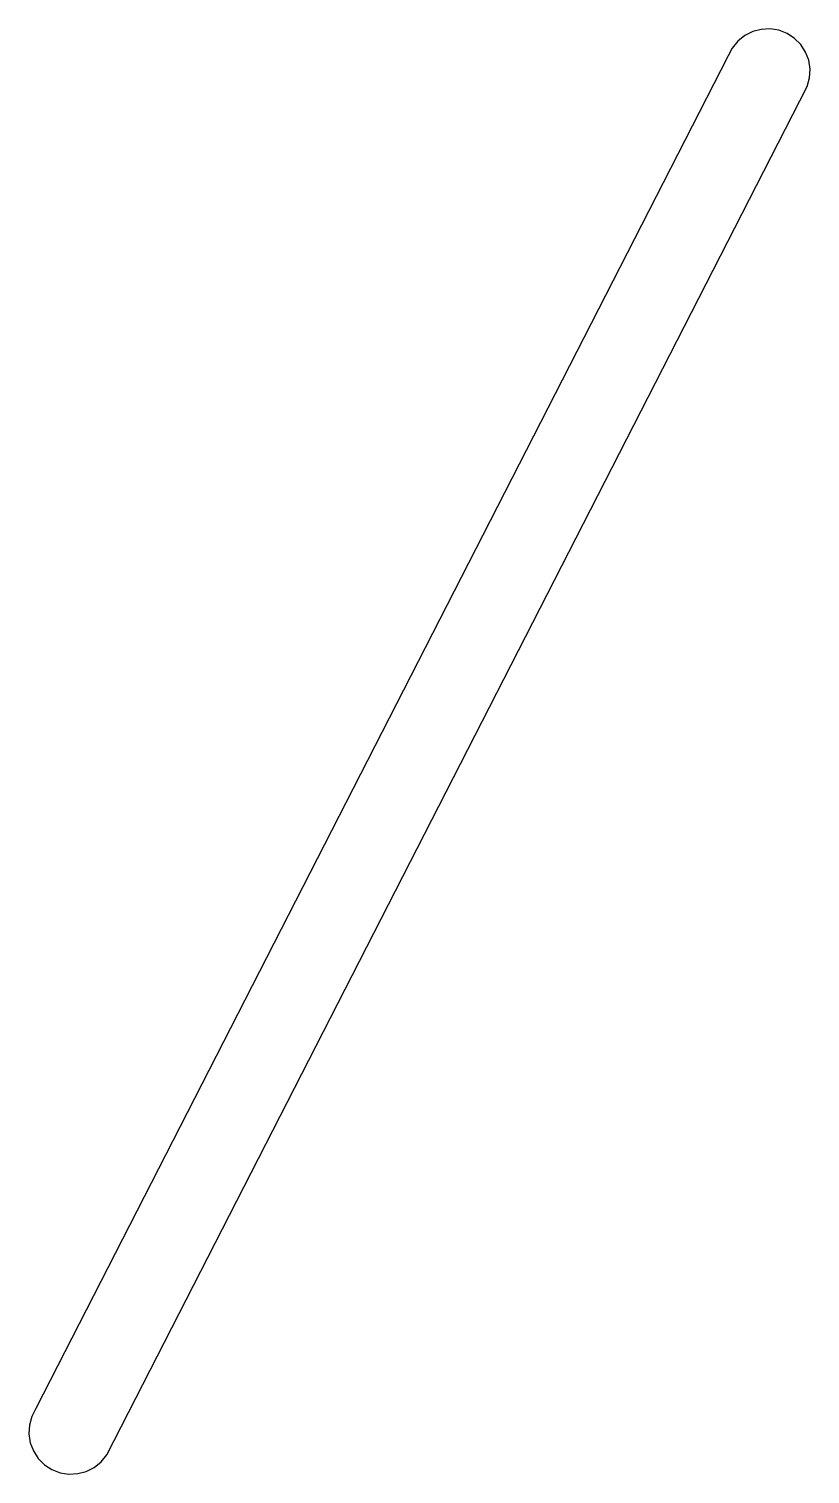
# Model space of a CAD drawing. Header units: metres. Extents: x -87 to 5, y -166 to 5.
import ezdxf

# ---------------------------------------------------------------- set-up
doc = ezdxf.new("R2010")
doc.units = ezdxf.units.M

msp = doc.modelspace()

# ---------------------------------------------------------------- linework, layer by layer
for p, q in [((-3.52847, 3.54256), (-4.18791, 2.73154)), ((-2.71483, 4.19876), (-3.52847, 3.54256)), ((-1.78252, 4.67145), (-2.71483, 4.19876)), ((-0.772324, 4.93999), (-1.78252, 4.67145)), ((0.271622, 4.99261), (-0.772324, 4.93999)), ((1.30371, 4.82704), (0.271622, 4.99261)), ((2.27882, 4.45049), (1.30371, 4.82704)), ((3.15433, 3.87944), (2.27882, 4.45049)), ((3.89198, 3.13885), (3.15433, 3.87944)), ((-4.66432, 1.80113), (-86.4309, -157.887)), ((-4.18791, 2.73154), (-4.66432, 1.80113)), ((4.45953, 2.26106), (3.89198, 3.13885)), ((4.83218, 1.28445), (4.45953, 2.26106)), ((4.99365, 0.251724), (4.83218, 1.28445)), ((4.93686, -0.792007), (4.99365, 0.251724)), ((4.66432, -1.80113), (4.93686, -0.792007)), ((-78.0551, -163.35), (4.66432, -1.80113)), ((-86.4309, -157.887), (-86.9073, -158.818)), ((-87.1799, -159.827), (-87.2367, -160.871)), ((-86.9073, -158.818), (-87.1799, -159.827)), ((-87.2367, -160.871), (-87.0752, -161.903)), ((-87.0752, -161.903), (-86.7026, -162.88)), ((-86.7026, -162.88), (-86.135, -163.758)), ((-86.135, -163.758), (-85.3974, -164.498)), ((-78.7145, -164.161), (-78.0551, -163.35)), ((-85.3974, -164.498), (-84.5219, -165.069)), ((-84.5219, -165.069), (-83.5467, -165.446)), ((-83.5467, -165.446), (-82.5146, -165.611)), ((-81.4707, -165.559), (-80.4605, -165.29)), ((-80.4605, -165.29), (-79.5282, -164.818)), ((-79.5282, -164.818), (-78.7145, -164.161)), ((-82.5146, -165.611), (-81.4707, -165.559))]:
    msp.add_line(p, q)

doc.saveas('drawing.dxf')
